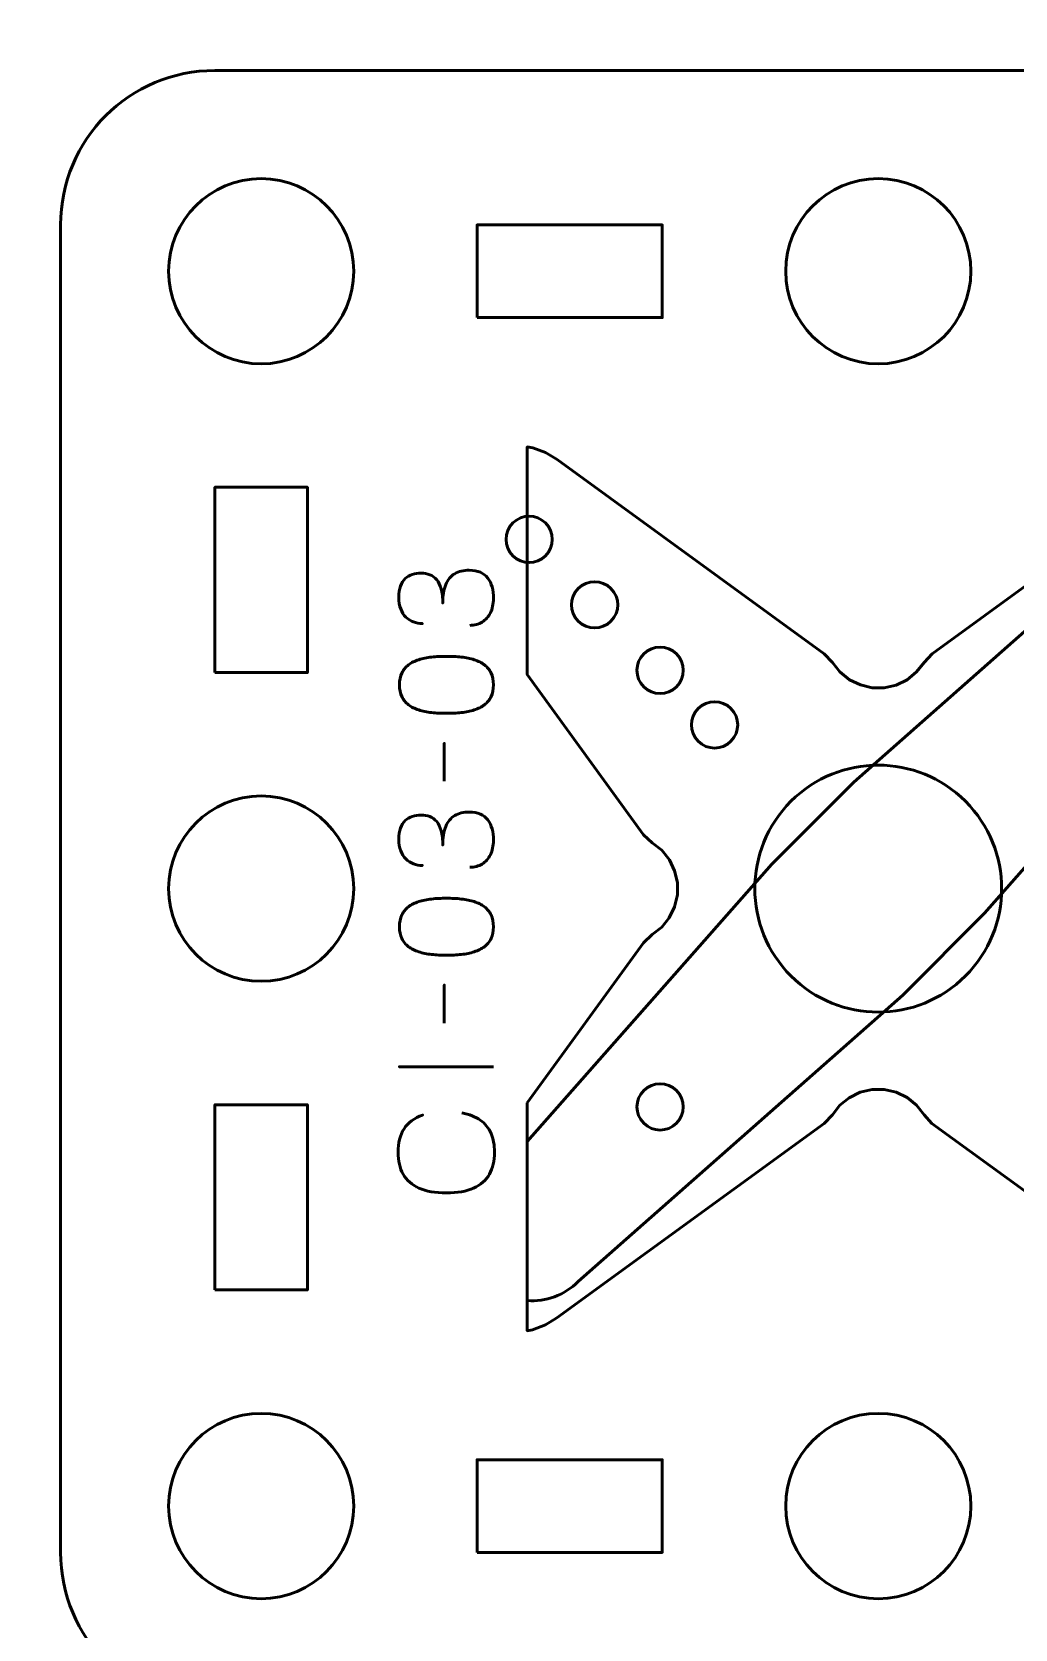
# Model space of a CAD drawing. Header units: centimetres. Extents: x -21 to 0, y -29.7 to 0.
# Drawn here: x -17.24 to -14.06, y -16.85 to -11.67 of the extents above; entities that cross this region are included whole.
import ezdxf

# ---------------------------------------------------------------- set-up
doc = ezdxf.new("R2010")
doc.units = ezdxf.units.CM
doc.header["$MEASUREMENT"] = 0
doc.layers.add('Layer 1', color=7, linetype='Continuous')

msp = doc.modelspace()

# ---------------------------------------------------------------- linework, layer by layer
at = {"layer": 'Layer 1', "color": 22, "lineweight": 53}
msp.add_open_spline([(-21.00001, -29.19995), (-21.00001, -29.19995), (-21.00001, -0.49992), (-21.00001, -0.49992), (-21.00001, -0.49992), (-21.00001, -0.22295), (-20.77692, 0.00004), (-20.49992, 0.00004), (-20.49992, 0.00004), (-20.49992, 0.00004), (-0.50006, 0.00004), (-0.50006, 0.00004), (-0.50006, 0.00004), (-0.22292, 0.00004), (0.00004, -0.22295), (0.00004, -0.49992), (0.00004, -0.49992), (0.00004, -0.49992), (0.00004, -29.19995), (0.00004, -29.19995), (0.00004, -29.19995), (0.00004, -29.47695), (-0.22292, -29.70004), (-0.50006, -29.70004), (-0.50006, -29.70004), (-0.50006, -29.70004), (-20.49992, -29.70004), (-20.49992, -29.70004), (-20.49992, -29.70004), (-20.77692, -29.70004), (-21.00001, -29.47695), (-21.00001, -29.19995)], degree=3, knots=[0, 0, 0, 0, 0.125, 0.125, 0.125, 0.125, 0.25, 0.25, 0.25, 0.25, 0.375, 0.375, 0.375, 0.375, 0.5, 0.5, 0.5, 0.5, 0.625, 0.625, 0.625, 0.625, 0.75, 0.75, 0.75, 0.75, 0.875, 0.875, 0.875, 0.875, 1, 1, 1, 1], dxfattribs=at)
at = {"layer": 'Layer 1', "color": 2, "lineweight": 53}
msp.add_open_spline([(-17.15001, -16.59994), (-17.15001, -16.59994), (-17.15001, -12.30007), (-17.15001, -12.30007), (-17.15001, -12.30007), (-17.15001, -12.02293), (-16.92692, -11.79997), (-16.64992, -11.79997), (-16.64992, -11.79997), (-16.64992, -11.79997), (-12.35005, -11.79997), (-12.35005, -11.79997), (-12.35005, -11.79997), (-12.07291, -11.79997), (-11.84995, -12.02293), (-11.84995, -12.30007), (-11.84995, -12.30007), (-11.84995, -12.30007), (-11.84995, -16.59994), (-11.84995, -16.59994), (-11.84995, -16.59994), (-11.84995, -16.87694), (-12.07291, -17.10003), (-12.35005, -17.10003), (-12.35005, -17.10003), (-12.35005, -17.10003), (-16.64992, -17.10003), (-16.64992, -17.10003), (-16.64992, -17.10003), (-16.92692, -17.10003), (-17.15001, -16.87694), (-17.15001, -16.59994)], degree=3, knots=[0, 0, 0, 0, 0.125, 0.125, 0.125, 0.125, 0.25, 0.25, 0.25, 0.25, 0.375, 0.375, 0.375, 0.375, 0.5, 0.5, 0.5, 0.5, 0.625, 0.625, 0.625, 0.625, 0.75, 0.75, 0.75, 0.75, 0.875, 0.875, 0.875, 0.875, 1, 1, 1, 1], dxfattribs=at)
at = {"layer": 'Layer 1', "lineweight": 53}
for points in [[(-16.49998, -12.15), (-16.33421, -12.15), (-16.19998, -12.28433), (-16.19998, -12.45), (-16.19998, -12.45), (-16.19998, -12.61563), (-16.33421, -12.75), (-16.49998, -12.75), (-16.49998, -12.75), (-16.66565, -12.75), (-16.79999, -12.61563), (-16.79999, -12.45), (-16.79999, -12.45), (-16.79999, -12.28433), (-16.66565, -12.15), (-16.49998, -12.15)], [(-14.49991, -12.15), (-14.33428, -12.15), (-14.19991, -12.28433), (-14.19991, -12.45), (-14.19991, -12.45), (-14.19991, -12.61563), (-14.33428, -12.75), (-14.49991, -12.75), (-14.49991, -12.75), (-14.66568, -12.75), (-14.79991, -12.61563), (-14.79991, -12.45), (-14.79991, -12.45), (-14.79991, -12.28433), (-14.66568, -12.15), (-14.49991, -12.15)], [(-15.79997, -12.60007), (-15.79997, -12.60007), (-15.79997, -12.30007), (-15.79997, -12.30007), (-15.79997, -12.30007), (-15.79997, -12.30007), (-15.19996, -12.30007), (-15.19996, -12.30007), (-15.19996, -12.30007), (-15.19996, -12.30007), (-15.19996, -12.60007), (-15.19996, -12.60007), (-15.19996, -12.60007), (-15.19996, -12.60007), (-15.79997, -12.60007), (-15.79997, -12.60007)], [(-16.64992, -13.75002), (-16.64992, -13.75002), (-16.64992, -13.15002), (-16.64992, -13.15002), (-16.64992, -13.15002), (-16.64992, -13.15002), (-16.34991, -13.15002), (-16.34991, -13.15002), (-16.34991, -13.15002), (-16.34991, -13.15002), (-16.34991, -13.75002), (-16.34991, -13.75002), (-16.34991, -13.75002), (-16.34991, -13.75002), (-16.64992, -13.75002), (-16.64992, -13.75002)], [(-16.49998, -14.14993), (-16.33421, -14.14993), (-16.19998, -14.2843), (-16.19998, -14.44993), (-16.19998, -14.44993), (-16.19998, -14.6157), (-16.33421, -14.74993), (-16.49998, -14.74993), (-16.49998, -14.74993), (-16.66565, -14.74993), (-16.79999, -14.6157), (-16.79999, -14.44993), (-16.79999, -14.44993), (-16.79999, -14.2843), (-16.66565, -14.14993), (-16.49998, -14.14993)], [(-16.64992, -15.74999), (-16.64992, -15.74999), (-16.64992, -15.14998), (-16.64992, -15.14998), (-16.64992, -15.14998), (-16.64992, -15.14998), (-16.34991, -15.14998), (-16.34991, -15.14998), (-16.34991, -15.14998), (-16.34991, -15.14998), (-16.34991, -15.74999), (-16.34991, -15.74999), (-16.34991, -15.74999), (-16.34991, -15.74999), (-16.64992, -15.74999), (-16.64992, -15.74999)], [(-16.49998, -16.15), (-16.33421, -16.15), (-16.19998, -16.28423), (-16.19998, -16.45001), (-16.19998, -16.45001), (-16.19998, -16.61567), (-16.33421, -16.75001), (-16.49998, -16.75001), (-16.49998, -16.75001), (-16.66565, -16.75001), (-16.79999, -16.61567), (-16.79999, -16.45001), (-16.79999, -16.45001), (-16.79999, -16.28423), (-16.66565, -16.15), (-16.49998, -16.15)], [(-14.49991, -16.15), (-14.33428, -16.15), (-14.19991, -16.28423), (-14.19991, -16.45001), (-14.19991, -16.45001), (-14.19991, -16.61567), (-14.33428, -16.75001), (-14.49991, -16.75001), (-14.49991, -16.75001), (-14.66568, -16.75001), (-14.79991, -16.61567), (-14.79991, -16.45001), (-14.79991, -16.45001), (-14.79991, -16.28423), (-14.66568, -16.15), (-14.49991, -16.15)], [(-15.79997, -16.59994), (-15.79997, -16.59994), (-15.79997, -16.29993), (-15.79997, -16.29993), (-15.79997, -16.29993), (-15.79997, -16.29993), (-15.19996, -16.29993), (-15.19996, -16.29993), (-15.19996, -16.29993), (-15.19996, -16.29993), (-15.19996, -16.59994), (-15.19996, -16.59994), (-15.19996, -16.59994), (-15.19996, -16.59994), (-15.79997, -16.59994), (-15.79997, -16.59994)]]:
    msp.add_open_spline(points, degree=3, knots=[0, 0, 0, 0, 0.25, 0.25, 0.25, 0.25, 0.5, 0.5, 0.5, 0.5, 0.75, 0.75, 0.75, 0.75, 1, 1, 1, 1], dxfattribs=at)
at = {"layer": 'Layer 1', "color": 30, "lineweight": 53}
for points, knots in [([(-15.63747, -15.14367), (-15.63747, -15.14367), (-15.26061, -14.62531), (-15.26061, -14.62531), (-15.26061, -14.62531), (-15.26061, -14.62531), (-15.2326, -14.59844), (-15.2326, -14.59844), (-15.2326, -14.59844), (-15.2326, -14.59844), (-15.20179, -14.57434), (-15.20179, -14.57434), (-15.20179, -14.57434), (-15.20179, -14.57434), (-15.17715, -14.5441), (-15.17715, -14.5441), (-15.17715, -14.5441), (-15.17715, -14.5441), (-15.15978, -14.50882), (-15.15978, -14.50882), (-15.15978, -14.50882), (-15.15978, -14.50882), (-15.15082, -14.4696), (-15.15082, -14.4696), (-15.15082, -14.4696), (-15.15082, -14.4696), (-15.15084, -14.43039), (-15.15084, -14.43039), (-15.15084, -14.43039), (-15.15084, -14.43039), (-15.15979, -14.39231), (-15.15979, -14.39231), (-15.15979, -14.39231), (-15.15979, -14.39231), (-15.1766, -14.35645), (-15.1766, -14.35645), (-15.1766, -14.35645), (-15.1766, -14.35645), (-15.2018, -14.32565), (-15.2018, -14.32565), (-15.2018, -14.32565), (-15.2018, -14.32565), (-15.2326, -14.30158), (-15.2326, -14.30158), (-15.2326, -14.30158), (-15.2326, -14.30158), (-15.26117, -14.27525), (-15.26117, -14.27525), (-15.26117, -14.27525), (-15.26117, -14.27525), (-15.63747, -13.75674), (-15.63747, -13.75674), (-15.63747, -13.75674), (-15.63747, -13.75674), (-15.63747, -13.01897), (-15.63747, -13.01897), (-15.63747, -13.01897), (-15.63747, -13.01897), (-15.61908, -13.02227), (-15.61908, -13.02227), (-15.61908, -13.02227), (-15.61908, -13.02227), (-15.5782, -13.03738), (-15.5782, -13.03738), (-15.5782, -13.03738), (-15.5782, -13.03738), (-15.54066, -13.06036), (-15.54066, -13.06036), (-15.54066, -13.06036), (-15.54066, -13.06036), (-14.67529, -13.68937), (-14.67529, -13.68937), (-14.67529, -13.68937), (-14.67529, -13.68937), (-14.64839, -13.71737), (-14.64839, -13.71737), (-14.64839, -13.71737), (-14.64839, -13.71737), (-14.62432, -13.74817), (-14.62432, -13.74817), (-14.62432, -13.74817), (-14.62432, -13.74817), (-14.59352, -13.77337), (-14.59352, -13.77337), (-14.59352, -13.77337), (-14.59352, -13.77337), (-14.55766, -13.79018), (-14.55766, -13.79018), (-14.55766, -13.79018), (-14.55766, -13.79018), (-14.51959, -13.79914), (-14.51959, -13.79914), (-14.51959, -13.79914), (-14.51959, -13.79914), (-14.48036, -13.79915), (-14.48036, -13.79915), (-14.48036, -13.79915), (-14.48036, -13.79915), (-14.44171, -13.79075), (-14.44171, -13.79075), (-14.44171, -13.79075), (-14.44171, -13.79075), (-14.40642, -13.77338), (-14.40642, -13.77338), (-14.40642, -13.77338), (-14.40642, -13.77338), (-14.37563, -13.74818), (-14.37563, -13.74818), (-14.37563, -13.74818), (-14.37563, -13.74818), (-14.35154, -13.71737), (-14.35154, -13.71737), (-14.35154, -13.71737), (-14.35154, -13.71737), (-14.32466, -13.68937), (-14.32466, -13.68937), (-14.32466, -13.68937), (-14.32466, -13.68937), (-13.45928, -13.06036), (-13.45928, -13.06036), (-13.45928, -13.06036), (-13.45928, -13.06036), (-13.42176, -13.0374), (-13.42176, -13.0374), (-13.42176, -13.0374), (-13.42176, -13.0374), (-13.38032, -13.0217), (-13.38032, -13.0217), (-13.38032, -13.0217), (-13.38032, -13.0217), (-13.33662, -13.01388), (-13.33662, -13.01388), (-13.33662, -13.01388), (-13.33662, -13.01388), (-13.29238, -13.01331), (-13.29238, -13.01331), (-13.29238, -13.01331), (-13.29238, -13.01331), (-13.24924, -13.02059), (-13.24924, -13.02059), (-13.24924, -13.02059), (-13.24924, -13.02059), (-13.20779, -13.03516), (-13.20779, -13.03516), (-13.20779, -13.03516), (-13.20779, -13.03516), (-13.16915, -13.057), (-13.16915, -13.057), (-13.16915, -13.057), (-13.16915, -13.057), (-13.13555, -13.085), (-13.13555, -13.085), (-13.13555, -13.085), (-13.13555, -13.085), (-13.10698, -13.11917), (-13.10698, -13.11917), (-13.10698, -13.11917), (-13.10698, -13.11917), (-13.08512, -13.15783), (-13.08512, -13.15783), (-13.08512, -13.15783), (-13.08512, -13.15783), (-13.07056, -13.19927), (-13.07056, -13.19927), (-13.07056, -13.19927), (-13.07056, -13.19927), (-13.06329, -13.24241), (-13.06329, -13.24241), (-13.06329, -13.24241), (-13.06329, -13.24241), (-13.06385, -13.28665), (-13.06385, -13.28665), (-13.06385, -13.28665), (-13.06385, -13.28665), (-13.07168, -13.33034), (-13.07168, -13.33034), (-13.07168, -13.33034), (-13.07168, -13.33034), (-13.08736, -13.37179), (-13.08736, -13.37179), (-13.08736, -13.37179), (-13.08736, -13.37179), (-13.11033, -13.40931), (-13.11033, -13.40931), (-13.11033, -13.40931), (-13.11033, -13.40931), (-13.73934, -14.27469), (-13.73934, -14.27469), (-13.73934, -14.27469), (-13.73934, -14.27469), (-13.76734, -14.30157), (-13.76734, -14.30157), (-13.76734, -14.30157), (-13.76734, -14.30157), (-13.79816, -14.32566), (-13.79816, -14.32566), (-13.79816, -14.32566), (-13.79816, -14.32566), (-13.82334, -14.35646), (-13.82334, -14.35646), (-13.82334, -14.35646), (-13.82334, -14.35646), (-13.84072, -14.39175), (-13.84072, -14.39175), (-13.84072, -14.39175), (-13.84072, -14.39175), (-13.84912, -14.4304), (-13.84912, -14.4304), (-13.84912, -14.4304), (-13.84912, -14.4304), (-13.84912, -14.46962), (-13.84912, -14.46962), (-13.84912, -14.46962), (-13.84912, -14.46962), (-13.84014, -14.50769), (-13.84014, -14.50769), (-13.84014, -14.50769), (-13.84014, -14.50769), (-13.82335, -14.54354), (-13.82335, -14.54354), (-13.82335, -14.54354), (-13.82335, -14.54354), (-13.79814, -14.57434), (-13.79814, -14.57434), (-13.79814, -14.57434), (-13.79814, -14.57434), (-13.76734, -14.59843), (-13.76734, -14.59843), (-13.76734, -14.59843), (-13.76734, -14.59843), (-13.7399, -14.62475), (-13.7399, -14.62475), (-13.7399, -14.62475), (-13.7399, -14.62475), (-13.11034, -15.49068), (-13.11034, -15.49068), (-13.11034, -15.49068), (-13.11034, -15.49068), (-13.08737, -15.52822), (-13.08737, -15.52822), (-13.08737, -15.52822), (-13.08737, -15.52822), (-13.07225, -15.56911), (-13.07225, -15.56911), (-13.07225, -15.56911), (-13.07225, -15.56911), (-13.06441, -15.61279), (-13.06441, -15.61279), (-13.06441, -15.61279), (-13.06441, -15.61279), (-13.06384, -15.65704), (-13.06384, -15.65704), (-13.06384, -15.65704), (-13.06384, -15.65704), (-13.07112, -15.70017), (-13.07112, -15.70017), (-13.07112, -15.70017), (-13.07112, -15.70017), (-13.0857, -15.74162), (-13.0857, -15.74162), (-13.0857, -15.74162), (-13.0857, -15.74162), (-13.10753, -15.78027), (-13.10753, -15.78027), (-13.10753, -15.78027), (-13.10753, -15.78027), (-13.13609, -15.81444), (-13.13609, -15.81444), (-13.13609, -15.81444), (-13.13609, -15.81444), (-13.16971, -15.84244), (-13.16971, -15.84244), (-13.16971, -15.84244), (-13.16971, -15.84244), (-13.20836, -15.86428), (-13.20836, -15.86428), (-13.20836, -15.86428), (-13.20836, -15.86428), (-13.2498, -15.87885), (-13.2498, -15.87885), (-13.2498, -15.87885), (-13.2498, -15.87885), (-13.29349, -15.88669), (-13.29349, -15.88669), (-13.29349, -15.88669), (-13.29349, -15.88669), (-13.33774, -15.88612), (-13.33774, -15.88612), (-13.33774, -15.88612), (-13.33774, -15.88612), (-13.38086, -15.87773), (-13.38086, -15.87773), (-13.38086, -15.87773), (-13.38086, -15.87773), (-13.42176, -15.8626), (-13.42176, -15.8626), (-13.42176, -15.8626), (-13.42176, -15.8626), (-13.45929, -15.83963), (-13.45929, -15.83963), (-13.45929, -15.83963), (-13.45929, -15.83963), (-14.32578, -15.21063), (-14.32578, -15.21063), (-14.32578, -15.21063), (-14.32578, -15.21063), (-14.35154, -15.18263), (-14.35154, -15.18263), (-14.35154, -15.18263), (-14.35154, -15.18263), (-14.37562, -15.15182), (-14.37562, -15.15182), (-14.37562, -15.15182), (-14.37562, -15.15182), (-14.40643, -15.12662), (-14.40643, -15.12662), (-14.40643, -15.12662), (-14.40643, -15.12662), (-14.44227, -15.10982), (-14.44227, -15.10982), (-14.44227, -15.10982), (-14.44227, -15.10982), (-14.48036, -15.10086), (-14.48036, -15.10086), (-14.48036, -15.10086), (-14.48036, -15.10086), (-14.51957, -15.10085), (-14.51957, -15.10085), (-14.51957, -15.10085), (-14.51957, -15.10085), (-14.55878, -15.10982), (-14.55878, -15.10982), (-14.55878, -15.10982), (-14.55878, -15.10982), (-14.59407, -15.12718), (-14.59407, -15.12718), (-14.59407, -15.12718), (-14.59407, -15.12718), (-14.62432, -15.15182), (-14.62432, -15.15182), (-14.62432, -15.15182), (-14.62432, -15.15182), (-14.6484, -15.18263), (-14.6484, -15.18263), (-14.6484, -15.18263), (-14.6484, -15.18263), (-14.67529, -15.21063), (-14.67529, -15.21063), (-14.67529, -15.21063), (-14.67529, -15.21063), (-15.54123, -15.84021), (-15.54123, -15.84021), (-15.54123, -15.84021), (-15.54123, -15.84021), (-15.57875, -15.86317), (-15.57875, -15.86317), (-15.57875, -15.86317), (-15.57875, -15.86317), (-15.6202, -15.87886), (-15.6202, -15.87886), (-15.6202, -15.87886), (-15.6202, -15.87886), (-15.63747, -15.88195), (-15.63747, -15.88195), (-15.63747, -15.88195), (-15.63747, -15.88195), (-15.63747, -15.14367), (-15.63747, -15.14367)], [0, 0, 0, 0, 0.0108696, 0.0108696, 0.0108696, 0.0108696, 0.0217391, 0.0217391, 0.0217391, 0.0217391, 0.0326087, 0.0326087, 0.0326087, 0.0326087, 0.0434783, 0.0434783, 0.0434783, 0.0434783, 0.0543478, 0.0543478, 0.0543478, 0.0543478, 0.0652174, 0.0652174, 0.0652174, 0.0652174, 0.076087, 0.076087, 0.076087, 0.076087, 0.0869565, 0.0869565, 0.0869565, 0.0869565, 0.0978261, 0.0978261, 0.0978261, 0.0978261, 0.1086957, 0.1086957, 0.1086957, 0.1086957, 0.1195652, 0.1195652, 0.1195652, 0.1195652, 0.1304348, 0.1304348, 0.1304348, 0.1304348, 0.1413043, 0.1413043, 0.1413043, 0.1413043, 0.1521739, 0.1521739, 0.1521739, 0.1521739, 0.1630435, 0.1630435, 0.1630435, 0.1630435, 0.173913, 0.173913, 0.173913, 0.173913, 0.1847826, 0.1847826, 0.1847826, 0.1847826, 0.1956522, 0.1956522, 0.1956522, 0.1956522, 0.2065217, 0.2065217, 0.2065217, 0.2065217, 0.2173913, 0.2173913, 0.2173913, 0.2173913, 0.2282609, 0.2282609, 0.2282609, 0.2282609, 0.2391304, 0.2391304, 0.2391304, 0.2391304, 0.25, 0.25, 0.25, 0.25, 0.2608696, 0.2608696, 0.2608696, 0.2608696, 0.2717391, 0.2717391, 0.2717391, 0.2717391, 0.2826087, 0.2826087, 0.2826087, 0.2826087, 0.2934783, 0.2934783, 0.2934783, 0.2934783, 0.3043478, 0.3043478, 0.3043478, 0.3043478, 0.3152174, 0.3152174, 0.3152174, 0.3152174, 0.326087, 0.326087, 0.326087, 0.326087, 0.3369565, 0.3369565, 0.3369565, 0.3369565, 0.3478261, 0.3478261, 0.3478261, 0.3478261, 0.3586957, 0.3586957, 0.3586957, 0.3586957, 0.3695652, 0.3695652, 0.3695652, 0.3695652, 0.3804348, 0.3804348, 0.3804348, 0.3804348, 0.3913043, 0.3913043, 0.3913043, 0.3913043, 0.4021739, 0.4021739, 0.4021739, 0.4021739, 0.4130435, 0.4130435, 0.4130435, 0.4130435, 0.423913, 0.423913, 0.423913, 0.423913, 0.4347826, 0.4347826, 0.4347826, 0.4347826, 0.4456522, 0.4456522, 0.4456522, 0.4456522, 0.4565217, 0.4565217, 0.4565217, 0.4565217, 0.4673913, 0.4673913, 0.4673913, 0.4673913, 0.4782609, 0.4782609, 0.4782609, 0.4782609, 0.4891304, 0.4891304, 0.4891304, 0.4891304, 0.5, 0.5, 0.5, 0.5, 0.5108696, 0.5108696, 0.5108696, 0.5108696, 0.5217391, 0.5217391, 0.5217391, 0.5217391, 0.5326087, 0.5326087, 0.5326087, 0.5326087, 0.5434783, 0.5434783, 0.5434783, 0.5434783, 0.5543478, 0.5543478, 0.5543478, 0.5543478, 0.5652174, 0.5652174, 0.5652174, 0.5652174, 0.576087, 0.576087, 0.576087, 0.576087, 0.5869565, 0.5869565, 0.5869565, 0.5869565, 0.5978261, 0.5978261, 0.5978261, 0.5978261, 0.6086957, 0.6086957, 0.6086957, 0.6086957, 0.6195652, 0.6195652, 0.6195652, 0.6195652, 0.6304348, 0.6304348, 0.6304348, 0.6304348, 0.6413043, 0.6413043, 0.6413043, 0.6413043, 0.6521739, 0.6521739, 0.6521739, 0.6521739, 0.6630435, 0.6630435, 0.6630435, 0.6630435, 0.673913, 0.673913, 0.673913, 0.673913, 0.6847826, 0.6847826, 0.6847826, 0.6847826, 0.6956522, 0.6956522, 0.6956522, 0.6956522, 0.7065217, 0.7065217, 0.7065217, 0.7065217, 0.7173913, 0.7173913, 0.7173913, 0.7173913, 0.7282609, 0.7282609, 0.7282609, 0.7282609, 0.7391304, 0.7391304, 0.7391304, 0.7391304, 0.75, 0.75, 0.75, 0.75, 0.7608696, 0.7608696, 0.7608696, 0.7608696, 0.7717391, 0.7717391, 0.7717391, 0.7717391, 0.7826087, 0.7826087, 0.7826087, 0.7826087, 0.7934783, 0.7934783, 0.7934783, 0.7934783, 0.8043478, 0.8043478, 0.8043478, 0.8043478, 0.8152174, 0.8152174, 0.8152174, 0.8152174, 0.826087, 0.826087, 0.826087, 0.826087, 0.8369565, 0.8369565, 0.8369565, 0.8369565, 0.8478261, 0.8478261, 0.8478261, 0.8478261, 0.8586957, 0.8586957, 0.8586957, 0.8586957, 0.8695652, 0.8695652, 0.8695652, 0.8695652, 0.8804348, 0.8804348, 0.8804348, 0.8804348, 0.8913043, 0.8913043, 0.8913043, 0.8913043, 0.9021739, 0.9021739, 0.9021739, 0.9021739, 0.9130435, 0.9130435, 0.9130435, 0.9130435, 0.923913, 0.923913, 0.923913, 0.923913, 0.9347826, 0.9347826, 0.9347826, 0.9347826, 0.9456522, 0.9456522, 0.9456522, 0.9456522, 0.9565217, 0.9565217, 0.9565217, 0.9565217, 0.9673913, 0.9673913, 0.9673913, 0.9673913, 0.9782609, 0.9782609, 0.9782609, 0.9782609, 0.9891304, 0.9891304, 0.9891304, 0.9891304, 1, 1, 1, 1]), ([(-14.15527, -14.52955), (-14.15527, -14.52955), (-14.42043, -14.79471), (-14.42043, -14.79471), (-14.42043, -14.79471), (-14.42043, -14.79471), (-15.47225, -15.72279), (-15.47225, -15.72279), (-15.47225, -15.72279), (-15.51742, -15.76796), (-15.57816, -15.78847), (-15.63747, -15.78433), (-15.63747, -15.78433), (-15.63747, -15.78433), (-15.63747, -15.26893), (-15.63747, -15.26893), (-15.63747, -15.26893), (-15.63747, -15.26893), (-14.84469, -14.37045), (-14.84469, -14.37045), (-14.84469, -14.37045), (-14.84469, -14.37045), (-14.57953, -14.10529), (-14.57953, -14.10529), (-14.57953, -14.10529), (-14.57953, -14.10529), (-13.52771, -13.17721), (-13.52771, -13.17721), (-13.52771, -13.17721), (-13.44495, -13.09445), (-13.30995, -13.09445), (-13.22719, -13.17721), (-13.22719, -13.17721), (-13.14443, -13.25997), (-13.14443, -13.39497), (-13.22719, -13.47773), (-13.22719, -13.47773), (-13.22719, -13.47773), (-14.15527, -14.52955), (-14.15527, -14.52955)], [0, 0, 0, 0, 0.1, 0.1, 0.1, 0.1, 0.2, 0.2, 0.2, 0.2, 0.3, 0.3, 0.3, 0.3, 0.4, 0.4, 0.4, 0.4, 0.5, 0.5, 0.5, 0.5, 0.6, 0.6, 0.6, 0.6, 0.7, 0.7, 0.7, 0.7, 0.8, 0.8, 0.8, 0.8, 0.9, 0.9, 0.9, 0.9, 1, 1, 1, 1]), ([(-15.82378, -13.59724), (-15.80854, -13.59717), (-15.79528, -13.59364), (-15.78378, -13.58666), (-15.78378, -13.58666), (-15.77235, -13.57967), (-15.76339, -13.56972), (-15.75697, -13.55674), (-15.75697, -13.55674), (-15.75055, -13.54376), (-15.7473, -13.52817), (-15.74716, -13.51003), (-15.74716, -13.51003), (-15.74716, -13.49642), (-15.74857, -13.48407), (-15.75153, -13.47285), (-15.75153, -13.47285), (-15.7545, -13.4617), (-15.75908, -13.45211), (-15.76536, -13.44399), (-15.76536, -13.44399), (-15.77164, -13.43588), (-15.77976, -13.42967), (-15.78963, -13.42523), (-15.78963, -13.42523), (-15.79958, -13.42085), (-15.81151, -13.41867), (-15.82548, -13.4186), (-15.82548, -13.4186), (-15.8441, -13.41852), (-15.85984, -13.42233), (-15.87261, -13.42988), (-15.87261, -13.42988), (-15.88538, -13.43743), (-15.89497, -13.44915), (-15.90153, -13.46488), (-15.90153, -13.46488), (-15.9081, -13.48061), (-15.91141, -13.50079), (-15.91141, -13.52527), (-15.91141, -13.52527), (-15.91134, -13.507), (-15.91303, -13.49169), (-15.91649, -13.4792), (-15.91649, -13.4792), (-15.91995, -13.46678), (-15.92482, -13.45684), (-15.93117, -13.44936), (-15.93117, -13.44936), (-15.93745, -13.44188), (-15.94493, -13.43645), (-15.95353, -13.4332), (-15.95353, -13.4332), (-15.96207, -13.42988), (-15.97145, -13.42826), (-15.98168, -13.42833), (-15.98168, -13.42833), (-15.99192, -13.42826), (-16.00137, -13.42967), (-16.01012, -13.43249), (-16.01012, -13.43249), (-16.01887, -13.43525), (-16.02656, -13.43976), (-16.03312, -13.4459), (-16.03312, -13.4459), (-16.03968, -13.45204), (-16.04483, -13.46015), (-16.0485, -13.4701), (-16.0485, -13.4701), (-16.05217, -13.48012), (-16.054, -13.49233), (-16.05407, -13.50665), (-16.05407, -13.50665), (-16.054, -13.5209), (-16.05189, -13.53339), (-16.04779, -13.54397), (-16.04779, -13.54397), (-16.0437, -13.55463), (-16.03813, -13.56337), (-16.031, -13.57043), (-16.031, -13.57043), (-16.02388, -13.57741), (-16.01576, -13.58264), (-16.00659, -13.58609), (-16.00659, -13.58609), (-15.99742, -13.58962), (-15.98768, -13.59131), (-15.97745, -13.59131), (-15.97745, -13.59131), (-15.98768, -13.59131), (-15.99742, -13.58962), (-16.00659, -13.58609), (-16.00659, -13.58609), (-16.01576, -13.58264), (-16.02388, -13.57741), (-16.031, -13.57043), (-16.031, -13.57043), (-16.03813, -13.56337), (-16.0437, -13.55463), (-16.04779, -13.54397), (-16.04779, -13.54397), (-16.05189, -13.53339), (-16.054, -13.5209), (-16.05407, -13.50665), (-16.05407, -13.50665), (-16.054, -13.49233), (-16.05217, -13.48012), (-16.0485, -13.4701), (-16.0485, -13.4701), (-16.04483, -13.46015), (-16.03968, -13.45204), (-16.03312, -13.4459), (-16.03312, -13.4459), (-16.02656, -13.43976), (-16.01887, -13.43525), (-16.01012, -13.43249), (-16.01012, -13.43249), (-16.00137, -13.42967), (-15.99192, -13.42826), (-15.98168, -13.42833), (-15.98168, -13.42833), (-15.97145, -13.42826), (-15.96207, -13.42988), (-15.95353, -13.4332), (-15.95353, -13.4332), (-15.94493, -13.43645), (-15.93745, -13.44188), (-15.93117, -13.44936), (-15.93117, -13.44936), (-15.92482, -13.45684), (-15.91995, -13.46678), (-15.91649, -13.4792), (-15.91649, -13.4792), (-15.91303, -13.49169), (-15.91134, -13.507), (-15.91141, -13.52527), (-15.91141, -13.52527), (-15.91141, -13.50079), (-15.9081, -13.48061), (-15.90153, -13.46488), (-15.90153, -13.46488), (-15.89497, -13.44915), (-15.88538, -13.43743), (-15.87261, -13.42988), (-15.87261, -13.42988), (-15.85984, -13.42233), (-15.8441, -13.41852), (-15.82548, -13.4186), (-15.82548, -13.4186), (-15.81151, -13.41867), (-15.79958, -13.42085), (-15.78963, -13.42523), (-15.78963, -13.42523), (-15.77976, -13.42967), (-15.77164, -13.43588), (-15.76536, -13.44399), (-15.76536, -13.44399), (-15.75908, -13.45211), (-15.7545, -13.4617), (-15.75153, -13.47285), (-15.75153, -13.47285), (-15.74857, -13.48407), (-15.74716, -13.49642), (-15.74716, -13.51003), (-15.74716, -13.51003), (-15.7473, -13.52817), (-15.75055, -13.54376), (-15.75697, -13.55674), (-15.75697, -13.55674), (-15.76339, -13.56972), (-15.77235, -13.57967), (-15.78378, -13.58666), (-15.78378, -13.58666), (-15.79528, -13.59364), (-15.80854, -13.59717), (-15.82378, -13.59724)], [0, 0, 0, 0, 0.0227273, 0.0227273, 0.0227273, 0.0227273, 0.0454545, 0.0454545, 0.0454545, 0.0454545, 0.0681818, 0.0681818, 0.0681818, 0.0681818, 0.0909091, 0.0909091, 0.0909091, 0.0909091, 0.1136364, 0.1136364, 0.1136364, 0.1136364, 0.1363636, 0.1363636, 0.1363636, 0.1363636, 0.1590909, 0.1590909, 0.1590909, 0.1590909, 0.1818182, 0.1818182, 0.1818182, 0.1818182, 0.2045455, 0.2045455, 0.2045455, 0.2045455, 0.2272727, 0.2272727, 0.2272727, 0.2272727, 0.25, 0.25, 0.25, 0.25, 0.2727273, 0.2727273, 0.2727273, 0.2727273, 0.2954545, 0.2954545, 0.2954545, 0.2954545, 0.3181818, 0.3181818, 0.3181818, 0.3181818, 0.3409091, 0.3409091, 0.3409091, 0.3409091, 0.3636364, 0.3636364, 0.3636364, 0.3636364, 0.3863636, 0.3863636, 0.3863636, 0.3863636, 0.4090909, 0.4090909, 0.4090909, 0.4090909, 0.4318182, 0.4318182, 0.4318182, 0.4318182, 0.4545455, 0.4545455, 0.4545455, 0.4545455, 0.4772727, 0.4772727, 0.4772727, 0.4772727, 0.5, 0.5, 0.5, 0.5, 0.5227273, 0.5227273, 0.5227273, 0.5227273, 0.5454545, 0.5454545, 0.5454545, 0.5454545, 0.5681818, 0.5681818, 0.5681818, 0.5681818, 0.5909091, 0.5909091, 0.5909091, 0.5909091, 0.6136364, 0.6136364, 0.6136364, 0.6136364, 0.6363636, 0.6363636, 0.6363636, 0.6363636, 0.6590909, 0.6590909, 0.6590909, 0.6590909, 0.6818182, 0.6818182, 0.6818182, 0.6818182, 0.7045455, 0.7045455, 0.7045455, 0.7045455, 0.7272727, 0.7272727, 0.7272727, 0.7272727, 0.75, 0.75, 0.75, 0.75, 0.7727273, 0.7727273, 0.7727273, 0.7727273, 0.7954545, 0.7954545, 0.7954545, 0.7954545, 0.8181818, 0.8181818, 0.8181818, 0.8181818, 0.8409091, 0.8409091, 0.8409091, 0.8409091, 0.8636364, 0.8636364, 0.8636364, 0.8636364, 0.8863636, 0.8863636, 0.8863636, 0.8863636, 0.9090909, 0.9090909, 0.9090909, 0.9090909, 0.9318182, 0.9318182, 0.9318182, 0.9318182, 0.9545455, 0.9545455, 0.9545455, 0.9545455, 0.9772727, 0.9772727, 0.9772727, 0.9772727, 1, 1, 1, 1]), ([(-15.74716, -13.78985), (-15.74723, -13.77504), (-15.74984, -13.76227), (-15.75492, -13.75161), (-15.75492, -13.75161), (-15.76, -13.74103), (-15.76727, -13.73221), (-15.77651, -13.72516), (-15.77651, -13.72516), (-15.78582, -13.71817), (-15.79683, -13.71267), (-15.80953, -13.70858), (-15.80953, -13.70858), (-15.82223, -13.70455), (-15.83613, -13.70166), (-15.85137, -13.70004), (-15.85137, -13.70004), (-15.86661, -13.69834), (-15.88263, -13.6975), (-15.89956, -13.69757), (-15.89956, -13.69757), (-15.91642, -13.6975), (-15.93244, -13.69834), (-15.94761, -13.70004), (-15.94761, -13.70004), (-15.96278, -13.70166), (-15.97675, -13.70455), (-15.98945, -13.70858), (-15.98945, -13.70858), (-16.00208, -13.71267), (-16.01308, -13.71817), (-16.02247, -13.72516), (-16.02247, -13.72516), (-16.03178, -13.73221), (-16.03905, -13.74103), (-16.04413, -13.75161), (-16.04413, -13.75161), (-16.04928, -13.76227), (-16.05189, -13.77504), (-16.05196, -13.78985), (-16.05196, -13.78985), (-16.05189, -13.80467), (-16.04928, -13.81744), (-16.04413, -13.8281), (-16.04413, -13.8281), (-16.03905, -13.83868), (-16.03178, -13.8475), (-16.02247, -13.85455), (-16.02247, -13.85455), (-16.01308, -13.86154), (-16.00208, -13.86704), (-15.98945, -13.87113), (-15.98945, -13.87113), (-15.97675, -13.87516), (-15.96278, -13.87805), (-15.94761, -13.87967), (-15.94761, -13.87967), (-15.93244, -13.88136), (-15.91642, -13.88221), (-15.89956, -13.88214), (-15.89956, -13.88214), (-15.88263, -13.88221), (-15.86661, -13.88136), (-15.85137, -13.87967), (-15.85137, -13.87967), (-15.83613, -13.87805), (-15.82223, -13.87516), (-15.80953, -13.87113), (-15.80953, -13.87113), (-15.79683, -13.86704), (-15.78582, -13.86154), (-15.77651, -13.85455), (-15.77651, -13.85455), (-15.76727, -13.8475), (-15.76, -13.83868), (-15.75492, -13.8281), (-15.75492, -13.8281), (-15.74984, -13.81744), (-15.74723, -13.80467), (-15.74716, -13.78985)], [0, 0, 0, 0, 0.05, 0.05, 0.05, 0.05, 0.1, 0.1, 0.1, 0.1, 0.15, 0.15, 0.15, 0.15, 0.2, 0.2, 0.2, 0.2, 0.25, 0.25, 0.25, 0.25, 0.3, 0.3, 0.3, 0.3, 0.35, 0.35, 0.35, 0.35, 0.4, 0.4, 0.4, 0.4, 0.45, 0.45, 0.45, 0.45, 0.5, 0.5, 0.5, 0.5, 0.55, 0.55, 0.55, 0.55, 0.6, 0.6, 0.6, 0.6, 0.65, 0.65, 0.65, 0.65, 0.7, 0.7, 0.7, 0.7, 0.75, 0.75, 0.75, 0.75, 0.8, 0.8, 0.8, 0.8, 0.85, 0.85, 0.85, 0.85, 0.9, 0.9, 0.9, 0.9, 0.95, 0.95, 0.95, 0.95, 1, 1, 1, 1]), ([(-15.74716, -13.78985), (-15.74723, -13.77504), (-15.74984, -13.76227), (-15.75492, -13.75161), (-15.75492, -13.75161), (-15.76, -13.74103), (-15.76727, -13.73221), (-15.77651, -13.72516), (-15.77651, -13.72516), (-15.78582, -13.71817), (-15.79683, -13.71267), (-15.80953, -13.70858), (-15.80953, -13.70858), (-15.82223, -13.70455), (-15.83613, -13.70166), (-15.85137, -13.70004), (-15.85137, -13.70004), (-15.86661, -13.69834), (-15.88263, -13.6975), (-15.89956, -13.69757), (-15.89956, -13.69757), (-15.91642, -13.6975), (-15.93244, -13.69834), (-15.94761, -13.70004), (-15.94761, -13.70004), (-15.96278, -13.70166), (-15.97675, -13.70455), (-15.98945, -13.70858), (-15.98945, -13.70858), (-16.00208, -13.71267), (-16.01308, -13.71817), (-16.02247, -13.72516), (-16.02247, -13.72516), (-16.03178, -13.73221), (-16.03905, -13.74103), (-16.04413, -13.75161), (-16.04413, -13.75161), (-16.04928, -13.76227), (-16.05189, -13.77504), (-16.05196, -13.78985), (-16.05196, -13.78985), (-16.05189, -13.80467), (-16.04928, -13.81744), (-16.04413, -13.8281), (-16.04413, -13.8281), (-16.03905, -13.83868), (-16.03178, -13.8475), (-16.02247, -13.85455), (-16.02247, -13.85455), (-16.01308, -13.86154), (-16.00208, -13.86704), (-15.98945, -13.87113), (-15.98945, -13.87113), (-15.97675, -13.87516), (-15.96278, -13.87805), (-15.94761, -13.87967), (-15.94761, -13.87967), (-15.93244, -13.88136), (-15.91642, -13.88221), (-15.89956, -13.88214), (-15.89956, -13.88214), (-15.88263, -13.88221), (-15.86661, -13.88136), (-15.85137, -13.87967), (-15.85137, -13.87967), (-15.83613, -13.87805), (-15.82223, -13.87516), (-15.80953, -13.87113), (-15.80953, -13.87113), (-15.79683, -13.86704), (-15.78582, -13.86154), (-15.77651, -13.85455), (-15.77651, -13.85455), (-15.76727, -13.8475), (-15.76, -13.83868), (-15.75492, -13.8281), (-15.75492, -13.8281), (-15.74984, -13.81744), (-15.74723, -13.80467), (-15.74716, -13.78985)], [0, 0, 0, 0, 0.05, 0.05, 0.05, 0.05, 0.1, 0.1, 0.1, 0.1, 0.15, 0.15, 0.15, 0.15, 0.2, 0.2, 0.2, 0.2, 0.25, 0.25, 0.25, 0.25, 0.3, 0.3, 0.3, 0.3, 0.35, 0.35, 0.35, 0.35, 0.4, 0.4, 0.4, 0.4, 0.45, 0.45, 0.45, 0.45, 0.5, 0.5, 0.5, 0.5, 0.55, 0.55, 0.55, 0.55, 0.6, 0.6, 0.6, 0.6, 0.65, 0.65, 0.65, 0.65, 0.7, 0.7, 0.7, 0.7, 0.75, 0.75, 0.75, 0.75, 0.8, 0.8, 0.8, 0.8, 0.85, 0.85, 0.85, 0.85, 0.9, 0.9, 0.9, 0.9, 0.95, 0.95, 0.95, 0.95, 1, 1, 1, 1]), ([(-15.90676, -14.10227), (-15.90676, -14.10227), (-15.90676, -13.97908), (-15.90676, -13.97908), (-15.90676, -13.97908), (-15.90676, -13.97908), (-15.90676, -14.10227), (-15.90676, -14.10227)], [0, 0, 0, 0, 0.5, 0.5, 0.5, 0.5, 1, 1, 1, 1]), ([(-15.82378, -14.38082), (-15.80854, -14.38075), (-15.79528, -14.37722), (-15.78378, -14.37024), (-15.78378, -14.37024), (-15.77235, -14.36325), (-15.76339, -14.3533), (-15.75697, -14.34032), (-15.75697, -14.34032), (-15.75055, -14.32734), (-15.7473, -14.31175), (-15.74716, -14.29361), (-15.74716, -14.29361), (-15.74716, -14.28), (-15.74857, -14.26765), (-15.75153, -14.25643), (-15.75153, -14.25643), (-15.7545, -14.24528), (-15.75908, -14.23569), (-15.76536, -14.22757), (-15.76536, -14.22757), (-15.77164, -14.21946), (-15.77976, -14.21325), (-15.78963, -14.20881), (-15.78963, -14.20881), (-15.79958, -14.20443), (-15.81151, -14.20225), (-15.82548, -14.20218), (-15.82548, -14.20218), (-15.8441, -14.2021), (-15.85984, -14.20591), (-15.87261, -14.21346), (-15.87261, -14.21346), (-15.88538, -14.22101), (-15.89497, -14.23273), (-15.90153, -14.24846), (-15.90153, -14.24846), (-15.9081, -14.26419), (-15.91141, -14.28437), (-15.91141, -14.30885), (-15.91141, -14.30885), (-15.91134, -14.29058), (-15.91303, -14.27527), (-15.91649, -14.26278), (-15.91649, -14.26278), (-15.91995, -14.25036), (-15.92482, -14.24042), (-15.93117, -14.23294), (-15.93117, -14.23294), (-15.93745, -14.22546), (-15.94493, -14.22003), (-15.95353, -14.21678), (-15.95353, -14.21678), (-15.96207, -14.21346), (-15.97145, -14.21184), (-15.98168, -14.21191), (-15.98168, -14.21191), (-15.99192, -14.21184), (-16.00137, -14.21325), (-16.01012, -14.21607), (-16.01012, -14.21607), (-16.01887, -14.21883), (-16.02656, -14.22334), (-16.03312, -14.22948), (-16.03312, -14.22948), (-16.03968, -14.23562), (-16.04483, -14.24373), (-16.0485, -14.25368), (-16.0485, -14.25368), (-16.05217, -14.2637), (-16.054, -14.27591), (-16.05407, -14.29023), (-16.05407, -14.29023), (-16.054, -14.30448), (-16.05189, -14.31697), (-16.04779, -14.32755), (-16.04779, -14.32755), (-16.0437, -14.33821), (-16.03813, -14.34695), (-16.031, -14.35401), (-16.031, -14.35401), (-16.02388, -14.36099), (-16.01576, -14.36622), (-16.00659, -14.36967), (-16.00659, -14.36967), (-15.99742, -14.3732), (-15.98768, -14.37489), (-15.97745, -14.37489), (-15.97745, -14.37489), (-15.98768, -14.37489), (-15.99742, -14.3732), (-16.00659, -14.36967), (-16.00659, -14.36967), (-16.01576, -14.36622), (-16.02388, -14.36099), (-16.031, -14.35401), (-16.031, -14.35401), (-16.03813, -14.34695), (-16.0437, -14.33821), (-16.04779, -14.32755), (-16.04779, -14.32755), (-16.05189, -14.31697), (-16.054, -14.30448), (-16.05407, -14.29023), (-16.05407, -14.29023), (-16.054, -14.27591), (-16.05217, -14.2637), (-16.0485, -14.25368), (-16.0485, -14.25368), (-16.04483, -14.24373), (-16.03968, -14.23562), (-16.03312, -14.22948), (-16.03312, -14.22948), (-16.02656, -14.22334), (-16.01887, -14.21883), (-16.01012, -14.21607), (-16.01012, -14.21607), (-16.00137, -14.21325), (-15.99192, -14.21184), (-15.98168, -14.21191), (-15.98168, -14.21191), (-15.97145, -14.21184), (-15.96207, -14.21346), (-15.95353, -14.21678), (-15.95353, -14.21678), (-15.94493, -14.22003), (-15.93745, -14.22546), (-15.93117, -14.23294), (-15.93117, -14.23294), (-15.92482, -14.24042), (-15.91995, -14.25036), (-15.91649, -14.26278), (-15.91649, -14.26278), (-15.91303, -14.27527), (-15.91134, -14.29058), (-15.91141, -14.30885), (-15.91141, -14.30885), (-15.91141, -14.28437), (-15.9081, -14.26419), (-15.90153, -14.24846), (-15.90153, -14.24846), (-15.89497, -14.23273), (-15.88538, -14.22101), (-15.87261, -14.21346), (-15.87261, -14.21346), (-15.85984, -14.20591), (-15.8441, -14.2021), (-15.82548, -14.20218), (-15.82548, -14.20218), (-15.81151, -14.20225), (-15.79958, -14.20443), (-15.78963, -14.20881), (-15.78963, -14.20881), (-15.77976, -14.21325), (-15.77164, -14.21946), (-15.76536, -14.22757), (-15.76536, -14.22757), (-15.75908, -14.23569), (-15.7545, -14.24528), (-15.75153, -14.25643), (-15.75153, -14.25643), (-15.74857, -14.26765), (-15.74716, -14.28), (-15.74716, -14.29361), (-15.74716, -14.29361), (-15.7473, -14.31175), (-15.75055, -14.32734), (-15.75697, -14.34032), (-15.75697, -14.34032), (-15.76339, -14.3533), (-15.77235, -14.36325), (-15.78378, -14.37024), (-15.78378, -14.37024), (-15.79528, -14.37722), (-15.80854, -14.38075), (-15.82378, -14.38082)], [0, 0, 0, 0, 0.0227273, 0.0227273, 0.0227273, 0.0227273, 0.0454545, 0.0454545, 0.0454545, 0.0454545, 0.0681818, 0.0681818, 0.0681818, 0.0681818, 0.0909091, 0.0909091, 0.0909091, 0.0909091, 0.1136364, 0.1136364, 0.1136364, 0.1136364, 0.1363636, 0.1363636, 0.1363636, 0.1363636, 0.1590909, 0.1590909, 0.1590909, 0.1590909, 0.1818182, 0.1818182, 0.1818182, 0.1818182, 0.2045455, 0.2045455, 0.2045455, 0.2045455, 0.2272727, 0.2272727, 0.2272727, 0.2272727, 0.25, 0.25, 0.25, 0.25, 0.2727273, 0.2727273, 0.2727273, 0.2727273, 0.2954545, 0.2954545, 0.2954545, 0.2954545, 0.3181818, 0.3181818, 0.3181818, 0.3181818, 0.3409091, 0.3409091, 0.3409091, 0.3409091, 0.3636364, 0.3636364, 0.3636364, 0.3636364, 0.3863636, 0.3863636, 0.3863636, 0.3863636, 0.4090909, 0.4090909, 0.4090909, 0.4090909, 0.4318182, 0.4318182, 0.4318182, 0.4318182, 0.4545455, 0.4545455, 0.4545455, 0.4545455, 0.4772727, 0.4772727, 0.4772727, 0.4772727, 0.5, 0.5, 0.5, 0.5, 0.5227273, 0.5227273, 0.5227273, 0.5227273, 0.5454545, 0.5454545, 0.5454545, 0.5454545, 0.5681818, 0.5681818, 0.5681818, 0.5681818, 0.5909091, 0.5909091, 0.5909091, 0.5909091, 0.6136364, 0.6136364, 0.6136364, 0.6136364, 0.6363636, 0.6363636, 0.6363636, 0.6363636, 0.6590909, 0.6590909, 0.6590909, 0.6590909, 0.6818182, 0.6818182, 0.6818182, 0.6818182, 0.7045455, 0.7045455, 0.7045455, 0.7045455, 0.7272727, 0.7272727, 0.7272727, 0.7272727, 0.75, 0.75, 0.75, 0.75, 0.7727273, 0.7727273, 0.7727273, 0.7727273, 0.7954545, 0.7954545, 0.7954545, 0.7954545, 0.8181818, 0.8181818, 0.8181818, 0.8181818, 0.8409091, 0.8409091, 0.8409091, 0.8409091, 0.8636364, 0.8636364, 0.8636364, 0.8636364, 0.8863636, 0.8863636, 0.8863636, 0.8863636, 0.9090909, 0.9090909, 0.9090909, 0.9090909, 0.9318182, 0.9318182, 0.9318182, 0.9318182, 0.9545455, 0.9545455, 0.9545455, 0.9545455, 0.9772727, 0.9772727, 0.9772727, 0.9772727, 1, 1, 1, 1]), ([(-15.74716, -14.57343), (-15.74723, -14.55862), (-15.74984, -14.54585), (-15.75492, -14.53519), (-15.75492, -14.53519), (-15.76, -14.52461), (-15.76727, -14.51579), (-15.77651, -14.50874), (-15.77651, -14.50874), (-15.78582, -14.50175), (-15.79683, -14.49625), (-15.80953, -14.49216), (-15.80953, -14.49216), (-15.82223, -14.48813), (-15.83613, -14.48524), (-15.85137, -14.48362), (-15.85137, -14.48362), (-15.86661, -14.48192), (-15.88263, -14.48108), (-15.89956, -14.48115), (-15.89956, -14.48115), (-15.91642, -14.48108), (-15.93244, -14.48192), (-15.94761, -14.48362), (-15.94761, -14.48362), (-15.96278, -14.48524), (-15.97675, -14.48813), (-15.98945, -14.49216), (-15.98945, -14.49216), (-16.00208, -14.49625), (-16.01308, -14.50175), (-16.02247, -14.50874), (-16.02247, -14.50874), (-16.03178, -14.51579), (-16.03905, -14.52461), (-16.04413, -14.53519), (-16.04413, -14.53519), (-16.04928, -14.54585), (-16.05189, -14.55862), (-16.05196, -14.57343), (-16.05196, -14.57343), (-16.05189, -14.58825), (-16.04928, -14.60102), (-16.04413, -14.61168), (-16.04413, -14.61168), (-16.03905, -14.62226), (-16.03178, -14.63108), (-16.02247, -14.63813), (-16.02247, -14.63813), (-16.01308, -14.64512), (-16.00208, -14.65062), (-15.98945, -14.65471), (-15.98945, -14.65471), (-15.97675, -14.65874), (-15.96278, -14.66163), (-15.94761, -14.66325), (-15.94761, -14.66325), (-15.93244, -14.66494), (-15.91642, -14.66579), (-15.89956, -14.66572), (-15.89956, -14.66572), (-15.88263, -14.66579), (-15.86661, -14.66494), (-15.85137, -14.66325), (-15.85137, -14.66325), (-15.83613, -14.66163), (-15.82223, -14.65874), (-15.80953, -14.65471), (-15.80953, -14.65471), (-15.79683, -14.65062), (-15.78582, -14.64512), (-15.77651, -14.63813), (-15.77651, -14.63813), (-15.76727, -14.63108), (-15.76, -14.62226), (-15.75492, -14.61168), (-15.75492, -14.61168), (-15.74984, -14.60102), (-15.74723, -14.58825), (-15.74716, -14.57343)], [0, 0, 0, 0, 0.05, 0.05, 0.05, 0.05, 0.1, 0.1, 0.1, 0.1, 0.15, 0.15, 0.15, 0.15, 0.2, 0.2, 0.2, 0.2, 0.25, 0.25, 0.25, 0.25, 0.3, 0.3, 0.3, 0.3, 0.35, 0.35, 0.35, 0.35, 0.4, 0.4, 0.4, 0.4, 0.45, 0.45, 0.45, 0.45, 0.5, 0.5, 0.5, 0.5, 0.55, 0.55, 0.55, 0.55, 0.6, 0.6, 0.6, 0.6, 0.65, 0.65, 0.65, 0.65, 0.7, 0.7, 0.7, 0.7, 0.75, 0.75, 0.75, 0.75, 0.8, 0.8, 0.8, 0.8, 0.85, 0.85, 0.85, 0.85, 0.9, 0.9, 0.9, 0.9, 0.95, 0.95, 0.95, 0.95, 1, 1, 1, 1]), ([(-15.74716, -14.57343), (-15.74723, -14.55862), (-15.74984, -14.54585), (-15.75492, -14.53519), (-15.75492, -14.53519), (-15.76, -14.52461), (-15.76727, -14.51579), (-15.77651, -14.50874), (-15.77651, -14.50874), (-15.78582, -14.50175), (-15.79683, -14.49625), (-15.80953, -14.49216), (-15.80953, -14.49216), (-15.82223, -14.48813), (-15.83613, -14.48524), (-15.85137, -14.48362), (-15.85137, -14.48362), (-15.86661, -14.48192), (-15.88263, -14.48108), (-15.89956, -14.48115), (-15.89956, -14.48115), (-15.91642, -14.48108), (-15.93244, -14.48192), (-15.94761, -14.48362), (-15.94761, -14.48362), (-15.96278, -14.48524), (-15.97675, -14.48813), (-15.98945, -14.49216), (-15.98945, -14.49216), (-16.00208, -14.49625), (-16.01308, -14.50175), (-16.02247, -14.50874), (-16.02247, -14.50874), (-16.03178, -14.51579), (-16.03905, -14.52461), (-16.04413, -14.53519), (-16.04413, -14.53519), (-16.04928, -14.54585), (-16.05189, -14.55862), (-16.05196, -14.57343), (-16.05196, -14.57343), (-16.05189, -14.58825), (-16.04928, -14.60102), (-16.04413, -14.61168), (-16.04413, -14.61168), (-16.03905, -14.62226), (-16.03178, -14.63108), (-16.02247, -14.63813), (-16.02247, -14.63813), (-16.01308, -14.64512), (-16.00208, -14.65062), (-15.98945, -14.65471), (-15.98945, -14.65471), (-15.97675, -14.65874), (-15.96278, -14.66163), (-15.94761, -14.66325), (-15.94761, -14.66325), (-15.93244, -14.66494), (-15.91642, -14.66579), (-15.89956, -14.66572), (-15.89956, -14.66572), (-15.88263, -14.66579), (-15.86661, -14.66494), (-15.85137, -14.66325), (-15.85137, -14.66325), (-15.83613, -14.66163), (-15.82223, -14.65874), (-15.80953, -14.65471), (-15.80953, -14.65471), (-15.79683, -14.65062), (-15.78582, -14.64512), (-15.77651, -14.63813), (-15.77651, -14.63813), (-15.76727, -14.63108), (-15.76, -14.62226), (-15.75492, -14.61168), (-15.75492, -14.61168), (-15.74984, -14.60102), (-15.74723, -14.58825), (-15.74716, -14.57343)], [0, 0, 0, 0, 0.05, 0.05, 0.05, 0.05, 0.1, 0.1, 0.1, 0.1, 0.15, 0.15, 0.15, 0.15, 0.2, 0.2, 0.2, 0.2, 0.25, 0.25, 0.25, 0.25, 0.3, 0.3, 0.3, 0.3, 0.35, 0.35, 0.35, 0.35, 0.4, 0.4, 0.4, 0.4, 0.45, 0.45, 0.45, 0.45, 0.5, 0.5, 0.5, 0.5, 0.55, 0.55, 0.55, 0.55, 0.6, 0.6, 0.6, 0.6, 0.65, 0.65, 0.65, 0.65, 0.7, 0.7, 0.7, 0.7, 0.75, 0.75, 0.75, 0.75, 0.8, 0.8, 0.8, 0.8, 0.85, 0.85, 0.85, 0.85, 0.9, 0.9, 0.9, 0.9, 0.95, 0.95, 0.95, 0.95, 1, 1, 1, 1]), ([(-15.90676, -14.88585), (-15.90676, -14.88585), (-15.90676, -14.76266), (-15.90676, -14.76266), (-15.90676, -14.76266), (-15.90676, -14.76266), (-15.90676, -14.88585), (-15.90676, -14.88585)], [0, 0, 0, 0, 0.5, 0.5, 0.5, 0.5, 1, 1, 1, 1]), ([(-15.74716, -15.02682), (-15.74716, -15.02682), (-16.05238, -15.02682), (-16.05238, -15.02682), (-16.05238, -15.02682), (-16.05238, -15.02682), (-15.74716, -15.02682), (-15.74716, -15.02682)], [0, 0, 0, 0, 0.5, 0.5, 0.5, 0.5, 1, 1, 1, 1]), ([(-15.84961, -15.17668), (-15.82541, -15.1812), (-15.80544, -15.1891), (-15.78978, -15.20018), (-15.78978, -15.20018), (-15.77418, -15.21132), (-15.76261, -15.22558), (-15.75506, -15.24293), (-15.75506, -15.24293), (-15.74751, -15.26022), (-15.7437, -15.28054), (-15.74377, -15.30368), (-15.74377, -15.30368), (-15.7437, -15.33183), (-15.74914, -15.35575), (-15.76021, -15.37537), (-15.76021, -15.37537), (-15.77122, -15.39498), (-15.78822, -15.40994), (-15.81129, -15.42024), (-15.81129, -15.42024), (-15.83437, -15.43054), (-15.86393, -15.43569), (-15.89998, -15.43576), (-15.89998, -15.43576), (-15.93589, -15.43569), (-15.96539, -15.43054), (-15.98846, -15.42024), (-15.98846, -15.42024), (-16.01153, -15.40994), (-16.0286, -15.39498), (-16.03968, -15.37537), (-16.03968, -15.37537), (-16.05076, -15.35575), (-16.05626, -15.33183), (-16.05619, -15.30368), (-16.05619, -15.30368), (-16.05626, -15.27355), (-16.04984, -15.2483), (-16.03693, -15.22798), (-16.03693, -15.22798), (-16.02402, -15.20773), (-16.00405, -15.19284), (-15.97703, -15.18346), (-15.97703, -15.18346), (-16.00405, -15.19284), (-16.02402, -15.20773), (-16.03693, -15.22798), (-16.03693, -15.22798), (-16.04984, -15.2483), (-16.05626, -15.27355), (-16.05619, -15.30368), (-16.05619, -15.30368), (-16.05626, -15.33183), (-16.05076, -15.35575), (-16.03968, -15.37537), (-16.03968, -15.37537), (-16.0286, -15.39498), (-16.01153, -15.40994), (-15.98846, -15.42024), (-15.98846, -15.42024), (-15.96539, -15.43054), (-15.93589, -15.43569), (-15.89998, -15.43576), (-15.89998, -15.43576), (-15.86393, -15.43569), (-15.83437, -15.43054), (-15.81129, -15.42024), (-15.81129, -15.42024), (-15.78822, -15.40994), (-15.77122, -15.39498), (-15.76021, -15.37537), (-15.76021, -15.37537), (-15.74914, -15.35575), (-15.7437, -15.33183), (-15.74377, -15.30368), (-15.74377, -15.30368), (-15.7437, -15.28054), (-15.74751, -15.26022), (-15.75506, -15.24293), (-15.75506, -15.24293), (-15.76261, -15.22558), (-15.77418, -15.21132), (-15.78978, -15.20018), (-15.78978, -15.20018), (-15.80544, -15.1891), (-15.82541, -15.1812), (-15.84961, -15.17668)], [0, 0, 0, 0, 0.0454545, 0.0454545, 0.0454545, 0.0454545, 0.0909091, 0.0909091, 0.0909091, 0.0909091, 0.1363636, 0.1363636, 0.1363636, 0.1363636, 0.1818182, 0.1818182, 0.1818182, 0.1818182, 0.2272727, 0.2272727, 0.2272727, 0.2272727, 0.2727273, 0.2727273, 0.2727273, 0.2727273, 0.3181818, 0.3181818, 0.3181818, 0.3181818, 0.3636364, 0.3636364, 0.3636364, 0.3636364, 0.4090909, 0.4090909, 0.4090909, 0.4090909, 0.4545455, 0.4545455, 0.4545455, 0.4545455, 0.5, 0.5, 0.5, 0.5, 0.5454545, 0.5454545, 0.5454545, 0.5454545, 0.5909091, 0.5909091, 0.5909091, 0.5909091, 0.6363636, 0.6363636, 0.6363636, 0.6363636, 0.6818182, 0.6818182, 0.6818182, 0.6818182, 0.7272727, 0.7272727, 0.7272727, 0.7272727, 0.7727273, 0.7727273, 0.7727273, 0.7727273, 0.8181818, 0.8181818, 0.8181818, 0.8181818, 0.8636364, 0.8636364, 0.8636364, 0.8636364, 0.9090909, 0.9090909, 0.9090909, 0.9090909, 0.9545455, 0.9545455, 0.9545455, 0.9545455, 1, 1, 1, 1])]:
    msp.add_open_spline(points, degree=3, knots=knots, dxfattribs=at)
at = {"layer": 'Layer 1', "color": 250, "lineweight": 53}
for points in [[(-15.57832, -13.26559), (-15.54904, -13.29487), (-15.54904, -13.34238), (-15.57832, -13.37166), (-15.57832, -13.37166), (-15.6076, -13.40094), (-15.6551, -13.40094), (-15.68438, -13.37166), (-15.68438, -13.37166), (-15.71366, -13.34238), (-15.71366, -13.29487), (-15.68438, -13.26559), (-15.68438, -13.26559), (-15.6551, -13.23631), (-15.6076, -13.23631), (-15.57832, -13.26559)], [(-15.36619, -13.47772), (-15.33691, -13.507), (-15.33691, -13.55451), (-15.36619, -13.58379), (-15.36619, -13.58379), (-15.39547, -13.61307), (-15.44297, -13.61307), (-15.47225, -13.58379), (-15.47225, -13.58379), (-15.50153, -13.55451), (-15.50153, -13.507), (-15.47225, -13.47772), (-15.47225, -13.47772), (-15.44297, -13.44844), (-15.39547, -13.44844), (-15.36619, -13.47772)], [(-15.15405, -13.68985), (-15.12477, -13.71913), (-15.12477, -13.76664), (-15.15405, -13.79592), (-15.15405, -13.79592), (-15.18333, -13.8252), (-15.23084, -13.8252), (-15.26012, -13.79592), (-15.26012, -13.79592), (-15.2894, -13.76664), (-15.2894, -13.71913), (-15.26012, -13.68985), (-15.26012, -13.68985), (-15.23084, -13.66057), (-15.18333, -13.66057), (-15.15405, -13.68985)], [(-15.15405, -13.68985), (-15.12477, -13.71913), (-15.12477, -13.76664), (-15.15405, -13.79592), (-15.15405, -13.79592), (-15.18333, -13.8252), (-15.23084, -13.8252), (-15.26012, -13.79592), (-15.26012, -13.79592), (-15.2894, -13.76664), (-15.2894, -13.71913), (-15.26012, -13.68985), (-15.26012, -13.68985), (-15.23084, -13.66057), (-15.18333, -13.66057), (-15.15405, -13.68985)], [(-14.97728, -13.86663), (-14.948, -13.89591), (-14.948, -13.94342), (-14.97728, -13.9727), (-14.97728, -13.9727), (-15.00656, -14.00198), (-15.05406, -14.00198), (-15.08334, -13.9727), (-15.08334, -13.9727), (-15.11262, -13.94342), (-15.11262, -13.89591), (-15.08334, -13.86663), (-15.08334, -13.86663), (-15.05406, -13.83735), (-15.00656, -13.83735), (-14.97728, -13.86663)], [(-14.78282, -14.73284), (-14.93901, -14.57666), (-14.93901, -14.32334), (-14.78282, -14.16716), (-14.78282, -14.16716), (-14.62664, -14.01097), (-14.37332, -14.01097), (-14.21714, -14.16716), (-14.21714, -14.16716), (-14.06095, -14.32334), (-14.06095, -14.57666), (-14.21714, -14.73284), (-14.21714, -14.73284), (-14.37332, -14.88903), (-14.62664, -14.88903), (-14.78282, -14.73284)], [(-15.26012, -15.10407), (-15.23084, -15.07479), (-15.18333, -15.07479), (-15.15405, -15.10407), (-15.15405, -15.10407), (-15.12477, -15.13335), (-15.12477, -15.18085), (-15.15405, -15.21013), (-15.15405, -15.21013), (-15.18333, -15.23941), (-15.23084, -15.23941), (-15.26012, -15.21013), (-15.26012, -15.21013), (-15.2894, -15.18085), (-15.2894, -15.13335), (-15.26012, -15.10407)], [(-15.26012, -15.10407), (-15.23084, -15.07479), (-15.18333, -15.07479), (-15.15405, -15.10407), (-15.15405, -15.10407), (-15.12477, -15.13335), (-15.12477, -15.18085), (-15.15405, -15.21013), (-15.15405, -15.21013), (-15.18333, -15.23941), (-15.23084, -15.23941), (-15.26012, -15.21013), (-15.26012, -15.21013), (-15.2894, -15.18085), (-15.2894, -15.13335), (-15.26012, -15.10407)]]:
    msp.add_open_spline(points, degree=3, knots=[0, 0, 0, 0, 0.25, 0.25, 0.25, 0.25, 0.5, 0.5, 0.5, 0.5, 0.75, 0.75, 0.75, 0.75, 1, 1, 1, 1], dxfattribs=at)

doc.saveas('drawing.dxf')
